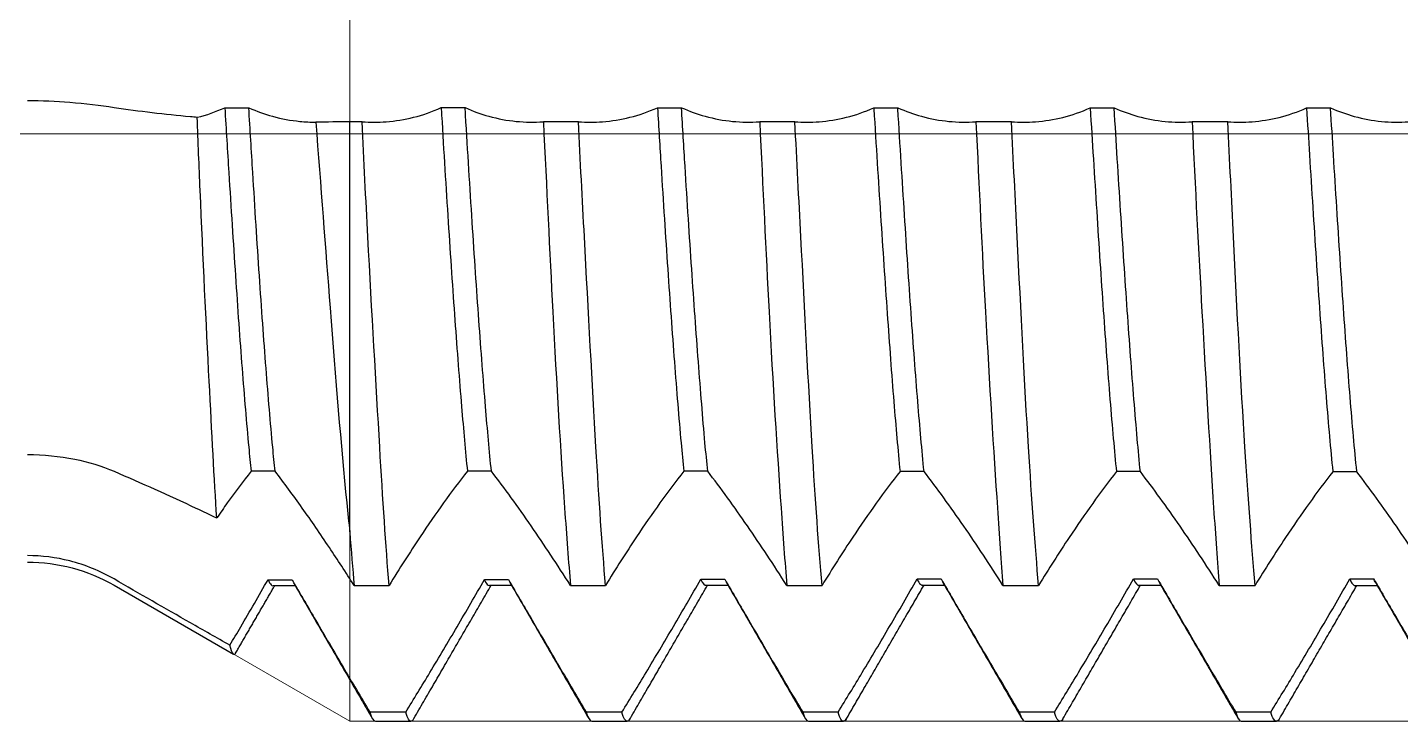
# Model space of a CAD drawing. Header units: millimetres. Extents: x -72 to 89, y -43 to 97.
# Drawn here: x 52.14 to 60.07, y -4.1 to -0.08 of the extents above; entities that cross this region are included whole.
import ezdxf
from ezdxf.lldxf.tags import DXFTag

# ---------------------------------------------------------------- set-up
doc = ezdxf.new("R2010")
doc.units = ezdxf.units.MM
for name, color, linetype in [('1', 4, 'CONTINUOUS'), ('3', 1, 'DASHED'), ('CUT', 1, 'CONTINUOUS'), ('NOCUT', 7, 'CONTINUOUS')]:
    doc.layers.add(name, color=color, linetype=linetype)
tags = doc.linetypes.add('DASHED', pattern=[25.72, 12.86, -12.86]).pattern_tags.tags
tags[6:7] = [DXFTag(74, 4), DXFTag(75, 0), DXFTag(340, '0'), DXFTag(46, 0.0), DXFTag(50, 0.0), DXFTag(44, 0.0), DXFTag(45, 0.0)]
tags[4:5] = [DXFTag(74, 4), DXFTag(75, 0), DXFTag(340, '0'), DXFTag(46, 0.0), DXFTag(50, 0.0), DXFTag(44, 0.0), DXFTag(45, 0.0)]

msp = doc.modelspace()

# ---------------------------------------------------------------- linework, layer by layer
at = {"layer": '1', "lineweight": 25}
for p, q in [((54.0707, -0.6289), (54, -0.6289)), ((54, -3.0009), (54, -0.6289)), ((55.3207, -0.6289), (55.1183, -0.6289)), ((56.5714, -0.6289), (56.3682, -0.6289)), ((57.8223, -0.6289), (57.6175, -0.6289)), ((59.0729, -0.6289), (58.8666, -0.6289)), ((52.6377, -3.309), (53.3275, -3.7072)), ((54.0246, -3.3098), (54.2271, -3.3098)), ((55.2749, -3.3098), (55.4775, -3.3098)), ((56.5245, -3.3098), (56.7284, -3.3098)), ((57.7735, -3.3098), (57.9795, -3.3098)), ((59.0225, -3.3098), (59.2299, -3.3098)), ((54.3232, -4.0432), (54.1156, -4.0432)), ((55.5722, -4.0432), (55.3659, -4.0432)), ((56.8212, -4.0432), (56.6169, -4.0432)), ((58.0706, -4.0432), (57.8679, -4.0432)), ((59.3208, -4.0432), (59.1184, -4.0432)), ((54.1483, -4.0955), (54.3534, -4.0955)), ((55.3993, -4.0955), (55.6026, -4.0955)), ((56.65, -4.0955), (56.8525, -4.0955)), ((57.9001, -4.0955), (58.103, -4.0955)), ((59.1495, -4.0955), (59.3539, -4.0955))]:
    msp.add_line(p, q, dxfattribs=at)
at = {"layer": '1', "lineweight": 25, "extrusion": (0, 0, -1)}
msp.add_arc((-52.1377, -4.175), 1, 90, 120, dxfattribs=at)
at = {"layer": '1', "lineweight": 25}
for points, knots in [([(52.6377, -0.5481), (52.5582, -0.5361), (52.4715, -0.5255), (52.3027, -0.5121), (52.2199, -0.5087), (52.1377, -0.5087)], [0, 0, 0, 0, 0.528387, 0.528387, 1, 1, 1, 1]), ([(53.1182, -0.6039), (53.105, -0.6028), (53.0919, -0.6017), (52.9317, -0.5875), (52.7846, -0.5703), (52.6377, -0.5481)], [0, 0, 0, 0, 0.082185, 0.082185, 1, 1, 1, 1]), ([(53.1182, -0.6039), (53.1185, -0.6038), (53.1188, -0.6037), (53.1723, -0.5904), (53.2254, -0.5722), (53.2778, -0.5482)], [0, 0, 0, 0, 0.005745, 0.005745, 1, 1, 1, 1]), ([(53.2778, -0.5482), (53.2894, -0.5482), (53.3009, -0.5482), (53.324, -0.5482), (53.3356, -0.5482), (53.3587, -0.5482), (53.3702, -0.5482), (53.3933, -0.5482), (53.4049, -0.5482), (53.4164, -0.5482)], [0, 0, 0, 0, 0.25, 0.25, 0.5, 0.5, 0.75, 0.75, 1, 1, 1, 1]), ([(53.2778, -0.5482), (53.2855, -0.674), (53.3059, -1.0086), (53.3328, -1.4292), (53.3584, -1.7992), (53.3776, -2.0572), (53.3968, -2.2953), (53.4141, -2.4921), (53.425, -2.6053), (53.4295, -2.6499)], [0, 0, 0, 0, 0.151036, 0.404482, 0.531206, 0.657929, 0.784652, 0.911375, 1, 1, 1, 1]), ([(53.568, -2.6499), (53.5636, -2.6053), (53.5527, -2.4921), (53.5354, -2.2953), (53.5162, -2.0572), (53.497, -1.7991), (53.4713, -1.4293), (53.4445, -1.0086), (53.4241, -0.674), (53.4164, -0.5482)], [0, 0, 0, 0, 0.088627, 0.21535, 0.342073, 0.468796, 0.595519, 0.848966, 1, 1, 1, 1]), ([(53.4164, -0.5482), (53.4622, -0.5687), (53.5079, -0.585), (53.6063, -0.6123), (53.6589, -0.622), (53.7419, -0.6301), (53.7726, -0.6316), (53.8032, -0.6314)], [0, 0, 0, 0, 0.351522, 0.351522, 0.759121, 0.759121, 1, 1, 1, 1]), ([(54.0707, -0.6289), (54.1171, -0.6323), (54.1637, -0.6323), (54.2631, -0.6251), (54.316, -0.6168), (54.422, -0.5903), (54.4751, -0.572), (54.5277, -0.5479)], [0, 0, 0, 0, 0.305181, 0.305181, 0.651035, 0.651035, 1, 1, 1, 1]), ([(54.5277, -0.5479), (54.5286, -0.5623), (54.5422, -0.7883), (54.5623, -1.114), (54.5879, -1.5038), (54.6071, -1.7792), (54.6264, -2.0375), (54.6504, -2.3398), (54.6681, -2.5365), (54.6793, -2.6494)], [0, 0, 0, 0, 0.017183, 0.270617, 0.397333, 0.52405, 0.650767, 0.777483, 1, 1, 1, 1]), ([(54.8179, -2.6494), (54.8066, -2.5365), (54.789, -2.3398), (54.7649, -2.0375), (54.7457, -1.7792), (54.7265, -1.5037), (54.7009, -1.1141), (54.6808, -0.7883), (54.6671, -0.5623), (54.6663, -0.5479)], [0, 0, 0, 0, 0.222517, 0.349234, 0.475951, 0.602667, 0.729384, 0.982817, 1, 1, 1, 1]), ([(54.6663, -0.5479), (54.712, -0.5685), (54.7578, -0.5849), (54.8562, -0.6122), (54.909, -0.6219), (55.014, -0.6323), (55.0664, -0.6328), (55.1183, -0.6289)], [0, 0, 0, 0, 0.300069, 0.300069, 0.648646, 0.648646, 1, 1, 1, 1]), ([(55.3207, -0.6289), (55.3671, -0.6323), (55.4137, -0.6323), (55.5131, -0.6251), (55.566, -0.6168), (55.6719, -0.5903), (55.725, -0.5721), (55.7775, -0.548)], [0, 0, 0, 0, 0.305294, 0.305294, 0.651093, 0.651093, 1, 1, 1, 1]), ([(55.7775, -0.548), (55.7844, -0.6623), (55.7978, -0.8803), (55.8175, -1.1925), (55.8367, -1.4825), (55.8559, -1.7582), (55.8815, -2.1071), (55.9059, -2.4066), (55.9239, -2.5974), (55.9291, -2.6498)], [0, 0, 0, 0, 0.136832, 0.263551, 0.39027, 0.516989, 0.643708, 0.897146, 1, 1, 1, 1]), ([(55.7775, -0.548), (55.7891, -0.548), (55.8006, -0.548), (55.8237, -0.548), (55.8353, -0.548), (55.8699, -0.548), (55.893, -0.548), (55.9161, -0.548)], [0, 0, 0, 0, 0.250001, 0.250001, 0.500003, 0.500003, 1, 1, 1, 1]), ([(56.0677, -2.6498), (56.0625, -2.5974), (56.0445, -2.4066), (56.0201, -2.1071), (55.9945, -1.7582), (55.9753, -1.4825), (55.9561, -1.1924), (55.9363, -0.8803), (55.923, -0.6623), (55.9161, -0.548)], [0, 0, 0, 0, 0.102849, 0.356287, 0.483006, 0.609725, 0.736444, 0.863163, 1, 1, 1, 1]), ([(55.9161, -0.548), (55.9619, -0.5686), (56.0076, -0.5849), (56.1061, -0.6122), (56.1588, -0.6219), (56.2639, -0.6323), (56.3163, -0.6328), (56.3682, -0.6289)], [0, 0, 0, 0, 0.300134, 0.300134, 0.648681, 0.648681, 1, 1, 1, 1]), ([(56.5714, -0.6289), (56.6178, -0.6323), (56.6644, -0.6323), (56.7637, -0.6251), (56.8165, -0.6168), (56.9221, -0.5905), (56.9751, -0.5723), (57.0274, -0.5484)], [0, 0, 0, 0, 0.305807, 0.305807, 0.651359, 0.651359, 1, 1, 1, 1]), ([(57.0274, -0.5484), (57.0275, -0.5505), (57.0341, -0.658), (57.047, -0.8686), (57.0662, -1.1701), (57.0854, -1.4603), (57.1111, -1.8325), (57.1422, -2.2502), (57.167, -2.5305), (57.179, -2.651)], [0, 0, 0, 0, 0.00258, 0.129309, 0.256038, 0.382767, 0.509495, 0.762953, 1, 1, 1, 1]), ([(57.3176, -2.651), (57.3056, -2.5305), (57.2808, -2.2502), (57.2496, -1.8325), (57.224, -1.4603), (57.2048, -1.1701), (57.1856, -0.8685), (57.1727, -0.658), (57.1661, -0.5505), (57.166, -0.5484)], [0, 0, 0, 0, 0.237047, 0.490505, 0.617234, 0.743963, 0.870691, 0.99742, 1, 1, 1, 1]), ([(57.166, -0.5484), (57.2118, -0.5688), (57.2575, -0.5852), (57.3559, -0.6124), (57.4085, -0.622), (57.5133, -0.6323), (57.5657, -0.6328), (57.6175, -0.6289)], [0, 0, 0, 0, 0.300616, 0.300616, 0.64893, 0.64893, 1, 1, 1, 1]), ([(57.8223, -0.6289), (57.8688, -0.6323), (57.9153, -0.6323), (58.0145, -0.6251), (58.0671, -0.6169), (58.1724, -0.5907), (58.2253, -0.5726), (58.2775, -0.5488)], [0, 0, 0, 0, 0.306432, 0.306432, 0.651683, 0.651683, 1, 1, 1, 1]), ([(58.2775, -0.5488), (58.2836, -0.6484), (58.2961, -0.85), (58.315, -1.147), (58.3406, -1.5385), (58.3726, -1.9987), (58.4042, -2.3928), (58.423, -2.5925), (58.429, -2.6523)], [0, 0, 0, 0, 0.12083, 0.24757, 0.37431, 0.627791, 0.881271, 1, 1, 1, 1]), ([(58.2775, -0.5488), (58.3006, -0.5488), (58.3237, -0.5488), (58.3583, -0.5488), (58.3699, -0.5488), (58.3929, -0.5488), (58.4045, -0.5488), (58.416, -0.5488)], [0, 0, 0, 0, 0.5, 0.5, 0.75, 0.75, 1, 1, 1, 1]), ([(58.5676, -2.6523), (58.5616, -2.5925), (58.5428, -2.3929), (58.5112, -1.9987), (58.4792, -1.5385), (58.4536, -1.147), (58.4347, -0.85), (58.4221, -0.6484), (58.416, -0.5488)], [0, 0, 0, 0, 0.118749, 0.372229, 0.62571, 0.75245, 0.87919, 1, 1, 1, 1]), ([(58.416, -0.5488), (58.4618, -0.5692), (58.5076, -0.5855), (58.6058, -0.6125), (58.6582, -0.6221), (58.7627, -0.6323), (58.8149, -0.6328), (58.8666, -0.6289)], [0, 0, 0, 0, 0.301243, 0.301243, 0.649254, 0.649254, 1, 1, 1, 1]), ([(59.0729, -0.6289), (59.1193, -0.6323), (59.1659, -0.6323), (59.2649, -0.6251), (59.3175, -0.6169), (59.4227, -0.5907), (59.4755, -0.5727), (59.5277, -0.549)], [0, 0, 0, 0, 0.306694, 0.306694, 0.65182, 0.65182, 1, 1, 1, 1]), ([(59.5277, -0.549), (59.5508, -0.549), (59.5739, -0.549), (59.6085, -0.549), (59.6201, -0.549), (59.6432, -0.549), (59.6547, -0.549), (59.6663, -0.549)], [0, 0, 0, 0, 0.5, 0.5, 0.75, 0.75, 1, 1, 1, 1]), ([(59.5277, -0.549), (59.5333, -0.6402), (59.5453, -0.834), (59.5702, -1.2284), (59.6022, -1.715), (59.6342, -2.1493), (59.6598, -2.4526), (59.6727, -2.5883), (59.6792, -2.6522), (59.6793, -2.653)], [0, 0, 0, 0, 0.111239, 0.237969, 0.491429, 0.74489, 0.87162, 0.99835, 1, 1, 1, 1]), ([(59.8178, -2.653), (59.8178, -2.6522), (59.8113, -2.5883), (59.7984, -2.4525), (59.7728, -2.1493), (59.7408, -1.715), (59.7087, -1.2283), (59.6839, -0.834), (59.6719, -0.6402), (59.6663, -0.549)], [0, 0, 0, 0, 0.001654, 0.128384, 0.255114, 0.508574, 0.762034, 0.888763, 1, 1, 1, 1]), ([(59.6663, -0.549), (59.712, -0.5694), (59.7578, -0.5856), (59.8559, -0.6126), (59.9082, -0.6221), (60.0125, -0.6323), (60.0645, -0.6328), (60.1161, -0.6289)], [0, 0, 0, 0, 0.301562, 0.301562, 0.649417, 0.649417, 1, 1, 1, 1]), ([(53.2311, -2.9198), (53.2169, -2.6963), (53.203, -2.4272), (53.1705, -1.7954), (53.1523, -1.4167), (53.1356, -1.0252), (53.1297, -0.8867), (53.1239, -0.7458), (53.1182, -0.6039)], [0, 0, 0, 0, 0.397324, 0.397324, 0.84396, 0.84396, 0.84396, 1, 1, 1, 1]), ([(53.8032, -0.6314), (53.8321, -0.9989), (53.8597, -1.364), (53.9174, -2.1142), (53.9487, -2.499), (53.9882, -2.8894), (53.9941, -2.9459), (54, -3.0009)], [0, 0, 0, 0, 0.415415, 0.415415, 0.914147, 0.914147, 1, 1, 1, 1]), ([(54.2271, -3.3098), (54.2085, -3.084), (54.1909, -2.8118), (54.1516, -2.1461), (54.1275, -1.7299), (54.1044, -1.2946), (54.0929, -1.078), (54.0816, -0.8545), (54.0707, -0.6289)], [0, 0, 0, 0, 0.357832, 0.357832, 0.788139, 0.788139, 0.788139, 1, 1, 1, 1]), ([(55.1183, -0.6289), (55.1372, -1.0075), (55.155, -1.3815), (55.1941, -2.145), (55.2175, -2.5331), (55.2408, -2.8614), (55.2524, -3.0248), (55.2638, -3.1753), (55.2749, -3.3098)], [0, 0, 0, 0, 0.357831, 0.357831, 0.788141, 0.788141, 0.788141, 1, 1, 1, 1]), ([(55.4775, -3.3098), (55.4582, -3.0841), (55.4398, -2.8118), (55.4008, -2.1462), (55.3787, -1.7299), (55.3553, -1.2946), (55.3437, -1.078), (55.332, -0.8545), (55.3207, -0.6289)], [0, 0, 0, 0, 0.35783, 0.35783, 0.78815, 0.78815, 0.78815, 1, 1, 1, 1]), ([(56.3682, -0.6289), (56.3864, -1.0076), (56.4038, -1.3816), (56.4441, -2.145), (56.4687, -2.5331), (56.4914, -2.8614), (56.5027, -3.0247), (56.5138, -3.1753), (56.5245, -3.3098)], [0, 0, 0, 0, 0.357833, 0.357833, 0.78814, 0.78814, 0.78814, 1, 1, 1, 1]), ([(56.7284, -3.3098), (56.7088, -3.0841), (56.6895, -2.8119), (56.6496, -2.1462), (56.6289, -1.7298), (56.6061, -1.2944), (56.5947, -1.0778), (56.583, -0.8544), (56.5714, -0.6289)], [0, 0, 0, 0, 0.357827, 0.357827, 0.788204, 0.788204, 0.788204, 1, 1, 1, 1]), ([(57.6175, -0.6289), (57.6353, -1.0076), (57.6531, -1.3816), (57.6955, -2.1449), (57.7195, -2.533), (57.7415, -2.8613), (57.7524, -3.0247), (57.763, -3.1752), (57.7735, -3.3098)], [0, 0, 0, 0, 0.357836, 0.357836, 0.788136, 0.788136, 0.788136, 1, 1, 1, 1]), ([(57.9795, -3.3098), (57.96, -3.0841), (57.9399, -2.8119), (57.8986, -2.1462), (57.8776, -1.7298), (57.856, -1.2943), (57.8452, -1.0777), (57.8339, -0.8544), (57.8223, -0.6289)], [0, 0, 0, 0, 0.357823, 0.357823, 0.78827, 0.78827, 0.78827, 1, 1, 1, 1]), ([(58.8666, -0.6289), (58.8844, -1.0076), (58.9039, -1.3815), (58.9466, -2.1448), (58.9696, -2.5331), (58.9908, -2.8614), (59.0014, -3.0248), (59.0119, -3.1753), (59.0225, -3.3098)], [0, 0, 0, 0, 0.357834, 0.357834, 0.788188, 0.788188, 0.788188, 1, 1, 1, 1]), ([(59.2299, -3.3098), (59.2114, -3.084), (59.191, -2.8119), (59.1485, -2.1463), (59.1264, -1.7299), (59.1051, -1.2944), (59.0946, -1.0778), (59.084, -0.8544), (59.0729, -0.6289)], [0, 0, 0, 0, 0.357825, 0.357825, 0.788247, 0.788247, 0.788247, 1, 1, 1, 1]), ([(52.1377, -2.5532), (52.2297, -2.5532), (52.3225, -2.5622), (52.4899, -2.5962), (52.5666, -2.6196), (52.6377, -2.65)], [0, 0, 0, 0, 0.528629, 0.528629, 1, 1, 1, 1]), ([(52.6377, -2.65), (52.7953, -2.7176), (52.9532, -2.7888), (53.1511, -2.8817), (53.1911, -2.9007), (53.2311, -2.9198)], [0, 0, 0, 0, 0.797675, 0.797675, 1, 1, 1, 1]), ([(53.4295, -2.6499), (53.3837, -2.7082), (53.3379, -2.7695), (53.2719, -2.8615), (53.2515, -2.8904), (53.2311, -2.9198)], [0, 0, 0, 0, 0.690287, 0.690287, 1, 1, 1, 1]), ([(53.568, -2.6499), (53.5449, -2.6499), (53.5218, -2.6499), (53.4872, -2.6499), (53.4756, -2.6499), (53.4525, -2.6499), (53.441, -2.6499), (53.4295, -2.6499)], [0, 0, 0, 0, 0.5, 0.5, 0.75, 0.75, 1, 1, 1, 1]), ([(54.0246, -3.3098), (53.9771, -3.235), (53.9295, -3.1618), (53.8296, -3.0122), (53.7773, -2.936), (53.6725, -2.7887), (53.62, -2.7175), (53.568, -2.6499)], [0, 0, 0, 0, 0.312223, 0.312223, 0.654601, 0.654601, 1, 1, 1, 1]), ([(54.6793, -2.6494), (54.6335, -2.7077), (54.5878, -2.7689), (54.4967, -2.8959), (54.4513, -2.9618), (54.346, -3.1197), (54.2862, -3.2134), (54.2271, -3.3098)], [0, 0, 0, 0, 0.30004, 0.30004, 0.59997, 0.59997, 1, 1, 1, 1]), ([(55.2749, -3.3098), (55.1995, -3.191), (55.1236, -3.0759), (54.9709, -2.8546), (54.8938, -2.748), (54.8179, -2.6494)], [0, 0, 0, 0, 0.495759, 0.495759, 1, 1, 1, 1]), ([(55.9291, -2.6498), (55.8834, -2.7081), (55.8376, -2.7693), (55.7465, -2.8963), (55.7011, -2.9622), (55.5961, -3.12), (55.5364, -3.2136), (55.4775, -3.3098)], [0, 0, 0, 0, 0.300272, 0.300272, 0.600432, 0.600432, 1, 1, 1, 1]), ([(56.0677, -2.6498), (56.0562, -2.6498), (56.0446, -2.6498), (56.0215, -2.6498), (56.01, -2.6498), (55.9753, -2.6498), (55.9522, -2.6498), (55.9291, -2.6498)], [0, 0, 0, 0, 0.250001, 0.250001, 0.500003, 0.500003, 1, 1, 1, 1]), ([(56.5245, -3.3098), (56.4492, -3.1911), (56.3733, -3.0761), (56.2207, -2.8549), (56.1436, -2.7483), (56.0677, -2.6498)], [0, 0, 0, 0, 0.495766, 0.495766, 1, 1, 1, 1]), ([(57.179, -2.651), (57.1333, -2.7093), (57.0875, -2.7706), (56.9964, -2.8976), (56.9511, -2.9635), (56.8463, -3.121), (56.787, -3.2141), (56.7284, -3.3098)], [0, 0, 0, 0, 0.300888, 0.300888, 0.601666, 0.601666, 1, 1, 1, 1]), ([(57.7735, -3.3098), (57.6984, -3.1913), (57.6227, -3.0765), (57.4704, -2.8557), (57.3934, -2.7493), (57.3176, -2.651)], [0, 0, 0, 0, 0.495786, 0.495786, 1, 1, 1, 1]), ([(58.429, -2.6523), (58.3833, -2.7107), (58.3375, -2.772), (58.2465, -2.8992), (58.2011, -2.9651), (58.0967, -3.1221), (58.0378, -3.2146), (57.9795, -3.3098)], [0, 0, 0, 0, 0.301595, 0.301595, 0.60308, 0.60308, 1, 1, 1, 1]), ([(58.5676, -2.6523), (58.5445, -2.6523), (58.5214, -2.6523), (58.4868, -2.6523), (58.4752, -2.6523), (58.4521, -2.6523), (58.4406, -2.6523), (58.429, -2.6523)], [0, 0, 0, 0, 0.5, 0.5, 0.75, 0.75, 1, 1, 1, 1]), ([(59.0225, -3.3098), (58.9475, -3.1916), (58.872, -3.077), (58.72, -2.8567), (58.6432, -2.7506), (58.5676, -2.6523)], [0, 0, 0, 0, 0.495809, 0.495809, 1, 1, 1, 1]), ([(59.6793, -2.653), (59.6335, -2.7114), (59.5877, -2.7728), (59.4967, -2.8999), (59.4513, -2.9659), (59.347, -3.1226), (59.2881, -3.2149), (59.2299, -3.3098)], [0, 0, 0, 0, 0.301909, 0.301909, 0.603708, 0.603708, 1, 1, 1, 1]), ([(59.8178, -2.653), (59.8063, -2.653), (59.7948, -2.653), (59.7659, -2.653), (59.7486, -2.653), (59.7139, -2.653), (59.6966, -2.653), (59.6793, -2.653)], [0, 0, 0, 0, 0.25, 0.25, 0.625, 0.625, 1, 1, 1, 1]), ([(60.2721, -3.3098), (60.1972, -3.1917), (60.1218, -3.0773), (59.97, -2.8572), (59.8933, -2.7512), (59.8178, -2.653)], [0, 0, 0, 0, 0.495821, 0.495821, 1, 1, 1, 1]), ([(52.6377, -3.2729), (52.5582, -3.2269), (52.4715, -3.1913), (52.3027, -3.1482), (52.2199, -3.1378), (52.1377, -3.1378)], [0, 0, 0, 0, 0.528387, 0.528387, 1, 1, 1, 1]), ([(53.3071, -3.6559), (53.231, -3.6129), (53.1548, -3.5697), (52.9317, -3.4425), (52.7846, -3.358), (52.6377, -3.2729)], [0, 0, 0, 0, 0.341141, 0.341141, 1, 1, 1, 1]), ([(53.3071, -3.6559), (53.3281, -3.6205), (53.3491, -3.5849), (53.4228, -3.4593), (53.4755, -3.3684), (53.5276, -3.2769)], [0, 0, 0, 0, 0.284518, 0.284518, 1, 1, 1, 1]), ([(53.5276, -3.2769), (53.5507, -3.2769), (53.5738, -3.2769), (53.6084, -3.2769), (53.62, -3.2769), (53.6431, -3.2769), (53.6546, -3.2769), (53.6662, -3.2769)], [0, 0, 0, 0, 0.5, 0.5, 0.75, 0.75, 1, 1, 1, 1]), ([(53.5276, -3.2769), (53.5288, -3.2799), (53.5365, -3.2973), (53.5471, -3.311), (53.5564, -3.312), (53.5594, -3.3112)], [0, 0, 0, 0, 0.115597, 0.719382, 1, 1, 1, 1]), ([(53.6662, -3.2769), (53.712, -3.3557), (53.7577, -3.4342), (53.8557, -3.6021), (53.908, -3.6914), (54.0121, -3.8685), (54.0641, -3.9566), (54.1156, -4.0432)], [0, 0, 0, 0, 0.301887, 0.301887, 0.649585, 0.649585, 1, 1, 1, 1]), ([(54.3232, -4.0432), (54.3695, -3.9677), (54.4161, -3.891), (54.5151, -3.7264), (54.5677, -3.638), (54.6729, -3.4588), (54.7257, -3.3678), (54.7778, -3.2763)], [0, 0, 0, 0, 0.306781, 0.306781, 0.651865, 0.651865, 1, 1, 1, 1]), ([(54.7778, -3.2763), (54.7894, -3.2763), (54.8009, -3.2763), (54.824, -3.2763), (54.8356, -3.2763), (54.8702, -3.2763), (54.8933, -3.2763), (54.9164, -3.2763)], [0, 0, 0, 0, 0.250001, 0.250001, 0.500002, 0.500002, 1, 1, 1, 1]), ([(54.7778, -3.2763), (54.7786, -3.278), (54.7857, -3.2942), (54.7964, -3.3088), (54.8063, -3.3102), (54.8098, -3.3092)], [0, 0, 0, 0, 0.068759, 0.670337, 1, 1, 1, 1]), ([(54.9164, -3.2763), (54.9622, -3.355), (55.008, -3.4336), (55.106, -3.6016), (55.1583, -3.691), (55.2624, -3.8683), (55.3144, -3.9565), (55.3659, -4.0432)], [0, 0, 0, 0, 0.30169, 0.30169, 0.649482, 0.649482, 1, 1, 1, 1]), ([(55.5722, -4.0432), (55.6185, -3.9677), (55.6651, -3.891), (55.7643, -3.7261), (55.817, -3.6374), (55.9226, -3.4576), (55.9755, -3.3663), (56.0279, -3.2745)], [0, 0, 0, 0, 0.306073, 0.306073, 0.651498, 0.651498, 1, 1, 1, 1]), ([(56.0279, -3.2745), (56.0282, -3.2752), (56.0391, -3.3003), (56.0499, -3.3111), (56.0604, -3.3078)], [0, 0, 0, 0, 0.0273, 1, 1, 1, 1]), ([(56.1665, -3.2745), (56.2123, -3.3532), (56.258, -3.4318), (56.3562, -3.6001), (56.4086, -3.6898), (56.5131, -3.8677), (56.5653, -3.9562), (56.6169, -4.0432)], [0, 0, 0, 0, 0.301008, 0.301008, 0.64913, 0.64913, 1, 1, 1, 1]), ([(56.8212, -4.0432), (56.8675, -3.9677), (56.9141, -3.891), (57.0135, -3.7258), (57.0663, -3.6368), (57.1722, -3.4565), (57.2253, -3.3649), (57.2778, -3.2728)], [0, 0, 0, 0, 0.305429, 0.305429, 0.651164, 0.651164, 1, 1, 1, 1]), ([(57.2778, -3.2728), (57.2841, -3.288), (57.296, -3.3074), (57.308, -3.3095), (57.3135, -3.3066)], [0, 0, 0, 0, 0.530531, 1, 1, 1, 1]), ([(57.2778, -3.2728), (57.2894, -3.2728), (57.3009, -3.2728), (57.3298, -3.2728), (57.3471, -3.2728), (57.3818, -3.2728), (57.3991, -3.2728), (57.4164, -3.2728)], [0, 0, 0, 0, 0.25, 0.25, 0.625, 0.625, 1, 1, 1, 1]), ([(57.4164, -3.2728), (57.4622, -3.3515), (57.5079, -3.4301), (57.6063, -3.5987), (57.6589, -3.6887), (57.7638, -3.8672), (57.8161, -3.9559), (57.8679, -4.0432)], [0, 0, 0, 0, 0.30035, 0.30035, 0.64879, 0.64879, 1, 1, 1, 1]), ([(58.0706, -4.0432), (58.117, -3.9677), (58.1636, -3.891), (58.263, -3.7257), (58.316, -3.6366), (58.4219, -3.4561), (58.4751, -3.3643), (58.5277, -3.2721)], [0, 0, 0, 0, 0.305166, 0.305166, 0.651027, 0.651027, 1, 1, 1, 1]), ([(58.6662, -3.2721), (58.712, -3.3508), (58.7578, -3.4294), (58.8562, -3.5981), (58.909, -3.6882), (59.014, -3.867), (59.0664, -3.9558), (59.1184, -4.0432)], [0, 0, 0, 0, 0.300046, 0.300046, 0.648634, 0.648634, 1, 1, 1, 1]), ([(59.3208, -4.0432), (59.3672, -3.9677), (59.4138, -3.891), (59.5132, -3.7258), (59.5661, -3.6368), (59.6719, -3.4564), (59.725, -3.3648), (59.7775, -3.2726)], [0, 0, 0, 0, 0.305368, 0.305368, 0.651131, 0.651131, 1, 1, 1, 1]), ([(59.7775, -3.2726), (59.7831, -3.2867), (59.7941, -3.3068), (59.8051, -3.3118), (59.8105, -3.3105)], [0, 0, 0, 0, 0.50895, 1, 1, 1, 1]), ([(59.7775, -3.2726), (59.789, -3.2726), (59.8006, -3.2726), (59.8237, -3.2726), (59.8352, -3.2726), (59.8699, -3.2726), (59.893, -3.2726), (59.9161, -3.2726)], [0, 0, 0, 0, 0.250002, 0.250002, 0.500003, 0.500003, 1, 1, 1, 1]), ([(59.9161, -3.2726), (59.9618, -3.3513), (60.0076, -3.4299), (60.1061, -3.5985), (60.1588, -3.6885), (60.2638, -3.8671), (60.3162, -3.9559), (60.3681, -4.0432)], [0, 0, 0, 0, 0.3002, 0.3002, 0.648715, 0.648715, 1, 1, 1, 1]), ([(53.3393, -3.703), (53.3348, -3.7093), (53.3304, -3.7103), (53.3199, -3.6996), (53.3136, -3.6829), (53.3071, -3.6559)], [0, 0, 0, 0, 0.422379, 0.422379, 1, 1, 1, 1]), ([(54.3668, -4.0852), (54.3628, -4.0913), (54.3588, -4.0947), (54.3443, -4.0971), (54.3339, -4.0796), (54.3232, -4.0432)], [0, 0, 0, 0, 0.274963, 0.274963, 1, 1, 1, 1]), ([(55.617, -4.0844), (55.6126, -4.091), (55.6083, -4.0947), (55.5932, -4.0971), (55.5827, -4.0796), (55.5722, -4.0432)], [0, 0, 0, 0, 0.283301, 0.283301, 1, 1, 1, 1]), ([(56.8679, -4.0836), (56.8632, -4.0908), (56.8586, -4.0947), (56.8427, -4.0971), (56.8318, -4.0796), (56.8212, -4.0432)], [0, 0, 0, 0, 0.291043, 0.291043, 1, 1, 1, 1]), ([(58.1189, -4.0833), (58.1141, -4.0906), (58.1093, -4.0947), (58.093, -4.0971), (58.0816, -4.0796), (58.0706, -4.0432)], [0, 0, 0, 0, 0.294361, 0.294361, 1, 1, 1, 1]), ([(59.3695, -4.0836), (59.3649, -4.0907), (59.3602, -4.0947), (59.3439, -4.0971), (59.3322, -4.0796), (59.3208, -4.0432)], [0, 0, 0, 0, 0.291554, 0.291554, 1, 1, 1, 1])]:
    msp.add_open_spline(points, degree=3, knots=knots, dxfattribs=at)
for points, degree in [([(54.5277, -0.5479), (54.6663, -0.5479)], 1), ([(57.0274, -0.5484), (57.166, -0.5484)], 1), ([(54, -0.6289), (53.9345, -0.6305), (53.8689, -0.6314), (53.8032, -0.6314)], 3), ([(54.8179, -2.6494), (54.6793, -2.6494)], 1), ([(57.3176, -2.651), (57.179, -2.651)], 1), ([(54, -3.0009), (54.0082, -3.1111), (54.0165, -3.2144), (54.0246, -3.3098)], 3), ([(53.3396, -3.7025), (53.4531, -3.5068), (53.5666, -3.3111)], 2), ([(53.5597, -3.3111), (53.622, -3.3111), (53.6843, -3.3111)], 2), ([(53.6745, -3.2942), (53.9025, -3.6869), (54.1301, -4.0798)], 2), ([(54.3636, -4.0909), (54.5901, -3.7), (54.8168, -3.3092)], 2), ([(54.8098, -3.3092), (54.872, -3.3092), (54.9341, -3.3092)], 2), ([(54.9241, -3.2919), (55.1525, -3.6855), (55.3807, -4.0793)], 2), ([(55.6141, -4.0895), (55.8406, -3.6987), (56.0674, -3.3079)], 2), ([(56.0279, -3.2745), (56.1665, -3.2745)], 1), ([(56.0603, -3.3079), (56.1224, -3.3079), (56.1844, -3.3079)], 2), ([(56.1742, -3.2903), (56.4032, -3.6848), (56.6318, -4.0795)], 2), ([(56.8646, -4.0895), (57.091, -3.6986), (57.3178, -3.3078)], 2), ([(57.3103, -3.3078), (57.3727, -3.3078), (57.4351, -3.3078)], 2), ([(57.4248, -3.2901), (57.654, -3.685), (57.8829, -4.0801)], 2), ([(58.1199, -4.0818), (58.3439, -3.6953), (58.5681, -3.3088)], 2), ([(58.5277, -3.2721), (58.5387, -3.2994), (58.5498, -3.3117), (58.5609, -3.3088)], 3), ([(58.5277, -3.2721), (58.6662, -3.2721)], 1), ([(58.5607, -3.3088), (58.6231, -3.3088), (58.6856, -3.3088)], 2), ([(58.6753, -3.2911), (58.9044, -3.6859), (59.1333, -4.0809)], 2), ([(59.3706, -4.0821), (59.5941, -3.6963), (59.818, -3.3105)], 2), ([(59.8104, -3.3105), (59.8732, -3.3105), (59.9359, -3.3105)], 2), ([(59.9258, -3.2932), (59.9226, -3.2876), (59.9193, -3.2807), (59.9161, -3.2726)], 3), ([(59.9257, -3.293), (60.1565, -3.6907), (60.387, -4.0885)], 2), ([(54.1156, -4.0432), (54.126, -4.0779), (54.1371, -4.0953), (54.1483, -4.0953)], 3), ([(55.3659, -4.0432), (55.3769, -4.0779), (55.3882, -4.0953), (55.3993, -4.0953)], 3), ([(56.6169, -4.0432), (56.6281, -4.0779), (56.6392, -4.0953), (56.6501, -4.0953)], 3), ([(57.8679, -4.0432), (57.8789, -4.0779), (57.8896, -4.0953), (57.9001, -4.0953)], 3), ([(59.1184, -4.0432), (59.129, -4.0779), (59.1393, -4.0953), (59.1495, -4.0953)], 3)]:
    msp.add_open_spline(points, degree=degree, dxfattribs=at)
at = {"layer": '3', "lineweight": 13}
msp.add_line((22, -0.7), (64.8353, -0.7), dxfattribs=at)
at = {"layer": 'CUT', "lineweight": 13}
for p, q in [((54, 4.0955), (54, -4.0955)), ((54, -4.0955), (62.25, -4.0955))]:
    msp.add_line(p, q, dxfattribs=at)
at = {"layer": 'NOCUT', "lineweight": 13}
for p, q in [((54, -4.0955), (54, 4.0955)), ((52.6377, -3.309), (54, -4.0955))]:
    msp.add_line(p, q, dxfattribs=at)
at = {"layer": 'NOCUT', "lineweight": 13, "extrusion": (0, 0, -1)}
msp.add_arc((-52.1377, -4.175), 1, 90, 120, dxfattribs=at)

doc.saveas('drawing.dxf')
